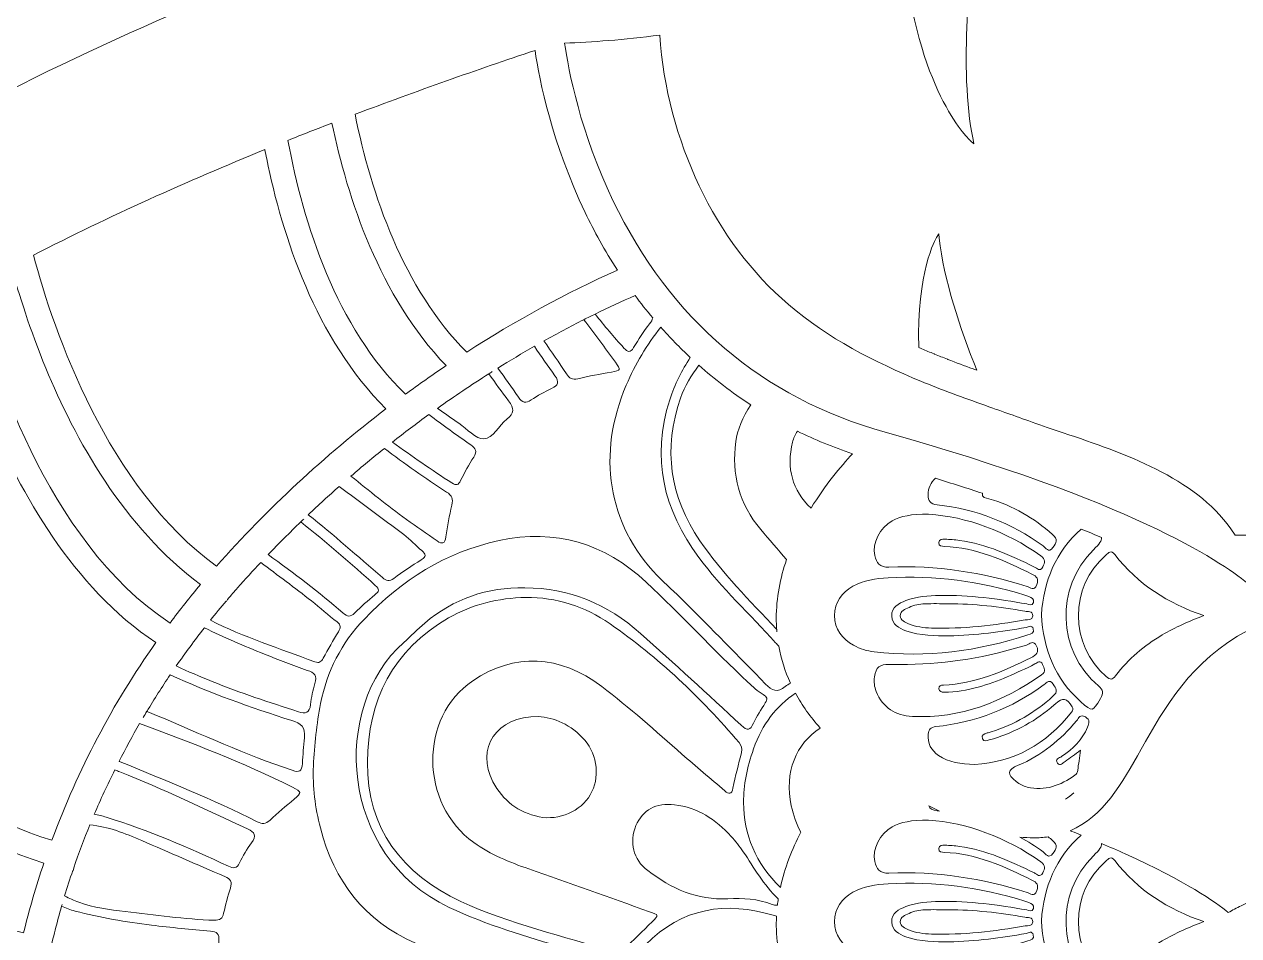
# Model space of a CAD drawing. Extents: x 705 to 2296, y -2914 to -85.
# Drawn here: x 1017.6 to 1496.9, y -747.4 to -387.6 of the extents above; entities that cross this region are included whole.
import ezdxf

# ---------------------------------------------------------------- set-up
doc = ezdxf.new("R2010")
doc.units = 0
doc.header["$MEASUREMENT"] = 0
doc.layers.add('Layer 1', color=7, linetype='Continuous')

# ---------------------------------------------------------------- blocks, each defined once
blk = doc.blocks.new('block 2')
at = {"layer": 'Layer 1', "lineweight": 0}
for points, knots in [([(2257.73, -639.78), (2234.93, -597.81), (2201.23, -557.75), (2160.32, -523.94), (2075.55, -453.89), (1964.94, -394.11), (1840.32, -350.94), (1840.32, -350.94), (1840.32, -350.93), (1840.32, -350.93), (1839.87, -348.96), (1839.3, -346.94), (1838.61, -344.88), (1837.07, -340.33), (1834.39, -333.76), (1828.95, -329.25), (1828.26, -328.68), (1827.55, -328.14), (1826.81, -327.67), (1826.81, -327.67), (1826.81, -327.67), (1826.79, -327.67), (1828.33, -308.78), (1824.73, -289.41), (1816.02, -270), (1811.57, -260.06), (1804.2, -253.12), (1797.06, -246.39), (1791.32, -240.98), (1785.89, -235.87), (1782.26, -229.5), (1781.17, -227.6), (1780.25, -225.55), (1779.27, -223.36), (1778.01, -220.55), (1776.7, -217.64), (1774.93, -214.81), (1767.88, -203.55), (1756.35, -197.47), (1745.08, -194.23), (1745.08, -194.23), (1743.71, -192.18), (1743.71, -192.18), (1701.28, -127.64), (1637.14, -102.84), (1590.8, -93.4), (1549.91, -85.06), (1516.05, -86.83), (1504.18, -87.86), (1504.14, -87.8), (1504.1, -87.77), (1504.08, -87.73), (1504.08, -87.73), (1503.9, -87.89), (1503.9, -87.89), (1502.32, -88.03), (1501.15, -88.15), (1500.45, -88.23), (1499.74, -88.15), (1498.58, -88.03), (1497.01, -87.89), (1497.01, -87.89), (1496.82, -87.73), (1496.82, -87.73), (1496.8, -87.77), (1496.76, -87.8), (1496.71, -87.86), (1484.84, -86.83), (1450.98, -85.06), (1410.1, -93.4), (1363.76, -102.84), (1299.62, -127.64), (1257.21, -192.15), (1257.21, -192.15), (1255.83, -194.23), (1255.83, -194.23), (1244.54, -197.47), (1233.02, -203.55), (1225.97, -214.81), (1224.2, -217.64), (1222.89, -220.55), (1221.62, -223.36), (1220.64, -225.55), (1219.73, -227.6), (1218.64, -229.5), (1215, -235.87), (1209.57, -240.98), (1203.83, -246.39), (1196.7, -253.12), (1189.33, -260.06), (1184.88, -270), (1176.17, -289.41), (1172.56, -308.78), (1174.1, -327.67), (1174.09, -327.67), (1174.09, -327.67), (1174.09, -327.67), (1173.36, -328.14), (1172.64, -328.67), (1171.94, -329.25), (1166.5, -333.76), (1163.83, -340.32), (1162.29, -344.88), (1161.6, -346.94), (1161.03, -348.96), (1160.57, -350.93), (1160.57, -350.93), (1160.57, -350.94), (1160.57, -350.94), (1035.95, -394.11), (925.34, -453.89), (840.57, -523.94), (799.66, -557.75), (765.97, -597.81), (743.17, -639.78), (717.38, -687.2), (705.23, -736.49), (707.06, -786.23), (708.79, -833.12), (721.42, -881.91), (744.63, -931.23), (776.61, -999.19), (827.22, -1064.83), (895.04, -1126.29), (939.72, -1166.8), (989.19, -1202.25), (1037.03, -1236.53), (1082.37, -1269.03), (1129.25, -1302.64), (1171.8, -1340.38), (1249.39, -1409.16), (1300.81, -1475.62), (1328.95, -1543.41), (1325.12, -1549.46), (1321.54, -1556.29), (1318.88, -1563.69), (1317.48, -1563.6), (1315.91, -1563.52), (1314.31, -1563.52), (1308.44, -1563.52), (1302.01, -1564.61), (1300.28, -1570.4), (1299.79, -1572.07), (1299.76, -1573.62), (1299.72, -1574.99), (1299.72, -1575.32), (1299.71, -1575.65), (1299.7, -1575.96), (1299.52, -1579.67), (1298.15, -1583.63), (1295.64, -1587.72), (1294.69, -1589.27), (1293.66, -1590.81), (1292.59, -1592.31), (1291.91, -1593.27), (1291.2, -1594.21), (1290.48, -1595.15), (1283.23, -1604.54), (1274, -1613.07), (1265.02, -1621.38), (1265.02, -1621.38), (1260.92, -1625.17), (1260.92, -1625.17), (1250.6, -1634.74), (1239.94, -1644.64), (1227.93, -1651.26), (1224.55, -1653.15), (1220.44, -1657.48), (1220.14, -1667.47), (1219.42, -1692.03), (1241.26, -1736.34), (1260.82, -1751.22), (1241.97, -1787.05), (1219.46, -1838.09), (1200.22, -1904.9), (1175.44, -1990.97), (1160.75, -2086.12), (1156.58, -2187.73), (1153.08, -2272.74), (1156.98, -2362.49), (1168.18, -2455.79), (1163.65, -2459.11), (1158.65, -2462.26), (1152.93, -2465.39), (1126.52, -2479.87), (1097.89, -2485.02), (1072.31, -2479.92), (1038.1, -2473.12), (1010.95, -2453.43), (991.61, -2421.39), (954.97, -2360.75), (954.3, -2266.43), (972.57, -2204.62), (992.17, -2138.34), (1031.4, -2072.06), (1096.04, -1996), (1100.49, -1990.76), (1104.99, -1985.54), (1109.5, -1980.33), (1133.88, -1952.07), (1159.09, -1922.85), (1176.92, -1889.25), (1201.05, -1843.72), (1206.63, -1795.65), (1192.18, -1757.38), (1192.18, -1757.38), (1181.68, -1729.58), (1181.68, -1729.58), (1181.68, -1729.58), (1184.11, -1759.19), (1184.11, -1759.19), (1187.04, -1794.94), (1172.43, -1827.44), (1159.67, -1848.41), (1139.55, -1881.48), (1111.42, -1909.63), (1084.2, -1936.84), (1072.99, -1948.07), (1061.38, -1959.69), (1050.51, -1971.48), (986.2, -2041.19), (939.51, -2104.75), (907.75, -2165.78), (865.01, -2247.87), (849.52, -2326.23), (861.72, -2398.68), (881.46, -2516.08), (980.8, -2608.54), (1070.48, -2648.09), (1102.71, -2662.3), (1132.76, -2669.48), (1158.32, -2669.48), (1176.87, -2669.48), (1193.05, -2665.7), (1205.97, -2658.08), (1205.97, -2658.09), (1205.97, -2658.09), (1205.97, -2658.09), (1212.84, -2680.03), (1220.66, -2700.47), (1229.34, -2719.23), (1249.6, -2763), (1275.41, -2799.36), (1306.05, -2827.33), (1339.78, -2858.12), (1383.84, -2881.32), (1437.02, -2896.27), (1479.37, -2908.16), (1526.54, -2914.39), (1574.07, -2914.39), (1577.53, -2914.39), (1581.01, -2914.35), (1584.47, -2914.28), (1715.72, -2911.78), (1847.6, -2857.02), (1946.29, -2764.08), (1983.95, -2728.62), (2013.13, -2688.17), (2030.68, -2647.08), (2050.96, -2599.62), (2056.14, -2551.69), (2046.08, -2504.65), (2026.22, -2411.76), (1963.7, -2334.68), (1870.04, -2287.56), (1788.08, -2246.34), (1690.33, -2231.81), (1599.94, -2247.09), (1606.11, -2235.77), (1612.34, -2224.53), (1618.54, -2213.38), (1637.36, -2179.5), (1656.8, -2144.46), (1673.59, -2108.59), (1710.68, -2029.32), (1732.71, -1958.15), (1740.94, -1891.02), (1746.05, -1849.4), (1747.6, -1797.58), (1735.16, -1750.76), (1754.43, -1736.28), (1775.99, -1693.13), (1775.99, -1668.36), (1775.99, -1667.96), (1775.99, -1667.55), (1775.98, -1667.16), (1775.68, -1657.19), (1771.58, -1652.89), (1768.19, -1651), (1756.19, -1644.4), (1745.52, -1634.53), (1735.2, -1624.98), (1735.2, -1624.98), (1731.1, -1621.2), (1731.1, -1621.2), (1719.8, -1610.79), (1708.12, -1600.03), (1700.47, -1587.65), (1697.96, -1583.57), (1696.6, -1579.62), (1696.43, -1575.92), (1696.41, -1575.61), (1696.4, -1575.29), (1696.4, -1574.97), (1696.37, -1573.59), (1696.32, -1572.04), (1695.83, -1570.37), (1694.11, -1564.66), (1687.76, -1563.55), (1681.94, -1563.52), (1679.29, -1556.2), (1675.74, -1549.42), (1671.94, -1543.41), (1700.08, -1475.62), (1751.51, -1409.16), (1829.1, -1340.38), (1871.64, -1302.64), (1918.53, -1269.03), (1963.87, -1236.53), (2011.71, -1202.25), (2061.18, -1166.8), (2105.86, -1126.29), (2173.67, -1064.83), (2224.28, -999.19), (2256.27, -931.23), (2279.48, -881.91), (2292.11, -833.13), (2293.84, -786.23), (2295.67, -736.49), (2283.52, -687.2), (2257.73, -639.78)], [0, 0, 0, 0, 1, 1, 1, 2, 2, 2, 3, 3, 3, 4, 4, 4, 5, 5, 5, 6, 6, 6, 7, 7, 7, 8, 8, 8, 9, 9, 9, 10, 10, 10, 11, 11, 11, 12, 12, 12, 13, 13, 13, 14, 14, 14, 15, 15, 15, 16, 16, 16, 17, 17, 17, 18, 18, 18, 19, 19, 19, 20, 20, 20, 21, 21, 21, 22, 22, 22, 23, 23, 23, 24, 24, 24, 25, 25, 25, 26, 26, 26, 27, 27, 27, 28, 28, 28, 29, 29, 29, 30, 30, 30, 31, 31, 31, 32, 32, 32, 33, 33, 33, 34, 34, 34, 35, 35, 35, 36, 36, 36, 37, 37, 37, 38, 38, 38, 39, 39, 39, 40, 40, 40, 41, 41, 41, 42, 42, 42, 43, 43, 43, 44, 44, 44, 45, 45, 45, 46, 46, 46, 47, 47, 47, 48, 48, 48, 49, 49, 49, 50, 50, 50, 51, 51, 51, 52, 52, 52, 53, 53, 53, 54, 54, 54, 55, 55, 55, 56, 56, 56, 57, 57, 57, 58, 58, 58, 59, 59, 59, 60, 60, 60, 61, 61, 61, 62, 62, 62, 63, 63, 63, 64, 64, 64, 65, 65, 65, 66, 66, 66, 67, 67, 67, 68, 68, 68, 69, 69, 69, 70, 70, 70, 71, 71, 71, 72, 72, 72, 73, 73, 73, 74, 74, 74, 75, 75, 75, 76, 76, 76, 77, 77, 77, 78, 78, 78, 79, 79, 79, 80, 80, 80, 81, 81, 81, 82, 82, 82, 83, 83, 83, 84, 84, 84, 85, 85, 85, 86, 86, 86, 87, 87, 87, 88, 88, 88, 89, 89, 89, 90, 90, 90, 91, 91, 91, 92, 92, 92, 93, 93, 93, 94, 94, 94, 95, 95, 95, 96, 96, 96, 97, 97, 97, 98, 98, 98, 99, 99, 99, 100, 100, 100, 101, 101, 101, 102, 102, 102, 103, 103, 103, 104, 104, 104, 105, 105, 105, 106, 106, 106, 107, 107, 107, 108, 108, 108, 109, 109, 109, 110, 110, 110, 110]), ([(1393.27, -347.9), (1391.13, -363.43), (1386.29, -405.36), (1392.03, -433.06), (1392.03, -433.06), (1392.4, -434.79), (1392.4, -434.79), (1392.4, -434.79), (1391.05, -433.62), (1391.05, -433.62), (1390.85, -433.44), (1371.18, -415.69), (1365.25, -364.02), (1374.68, -359.41), (1383.6, -354.33), (1391.94, -348.78), (1391.94, -348.78), (1391.94, -348.79), (1391.94, -348.79), (1392.38, -348.49), (1392.83, -348.2), (1393.27, -347.9)], [0, 0, 0, 0, 1, 1, 1, 2, 2, 2, 3, 3, 3, 4, 4, 4, 5, 5, 5, 6, 6, 6, 7, 7, 7, 7]), ([(1319.19, -498.27), (1334.94, -511.65), (1352.99, -520.93), (1371.67, -528.59), (1372.08, -528.76), (1372.5, -528.94), (1372.92, -529.09), (1381.29, -532.5), (1389.79, -535.59), (1398.25, -538.59), (1398.76, -538.77), (1399.27, -538.96), (1399.79, -539.14), (1401.62, -539.78), (1403.46, -540.44), (1405.3, -541.08), (1408.66, -542.26), (1412.02, -543.45), (1415.35, -544.64), (1419.31, -546.05), (1423.3, -547.41), (1427.54, -548.84), (1451.79, -557.06), (1479.29, -566.36), (1493.76, -586.74), (1493.76, -586.74), (1495.53, -589.26), (1495.53, -589.26), (1495.53, -589.26), (1505.36, -589.26), (1505.36, -589.26), (1505.36, -589.26), (1507.14, -586.74), (1507.14, -586.74), (1521.6, -566.36), (1549.1, -557.06), (1573.36, -548.84), (1577.59, -547.41), (1581.59, -546.05), (1585.55, -544.64), (1588.88, -543.45), (1592.23, -542.26), (1595.59, -541.08), (1625.58, -530.52), (1656.59, -519.61), (1681.7, -498.27), (1710.61, -473.73), (1729.76, -433.38), (1732.5, -391.9), (1746.65, -393.77), (1759.46, -394.69), (1770.09, -395.08), (1768.55, -405.79), (1763.87, -430.5), (1750.99, -457.2), (1728.28, -504.28), (1692.14, -535.05), (1643.56, -548.64), (1547.62, -575.47), (1511.84, -598.95), (1500.45, -608.35), (1489.05, -598.95), (1453.27, -575.47), (1357.34, -548.64), (1308.75, -535.05), (1272.62, -504.28), (1249.91, -457.2), (1237.03, -430.5), (1232.35, -405.79), (1230.81, -395.08), (1241.44, -394.69), (1254.24, -393.77), (1268.39, -391.9), (1271.14, -433.38), (1290.29, -473.73), (1319.19, -498.27)], [0, 0, 0, 0, 1, 1, 1, 2, 2, 2, 3, 3, 3, 4, 4, 4, 5, 5, 5, 6, 6, 6, 7, 7, 7, 8, 8, 8, 9, 9, 9, 10, 10, 10, 11, 11, 11, 12, 12, 12, 13, 13, 13, 14, 14, 14, 15, 15, 15, 16, 16, 16, 17, 17, 17, 18, 18, 18, 19, 19, 19, 20, 20, 20, 21, 21, 21, 22, 22, 22, 23, 23, 23, 24, 24, 24, 25, 25, 25, 25]), ([(1219.14, -397.92), (1220.92, -409.91), (1225.88, -434.71), (1238.97, -461.98), (1242.43, -469.21), (1246.63, -476.88), (1251.69, -484.69), (1231.43, -493.71), (1211.46, -504.59), (1192.17, -517.01), (1167.13, -491.84), (1154.5, -454.74), (1148.12, -423.17), (1172.42, -413.98), (1196.28, -405.61), (1219.14, -397.92)], [0, 0, 0, 0, 1, 1, 1, 2, 2, 2, 3, 3, 3, 4, 4, 4, 5, 5, 5, 5]), ([(1139, -426.64), (1145.1, -456.06), (1157.8, -495.04), (1184.06, -522.35), (1178.65, -526), (1173.29, -529.76), (1168.01, -533.65), (1140.71, -507.14), (1127.76, -466.59), (1121.63, -433.45), (1127.44, -431.13), (1133.23, -428.86), (1139, -426.64)], [0, 0, 0, 0, 1, 1, 1, 2, 2, 2, 3, 3, 3, 4, 4, 4, 4]), ([(1112.52, -437.12), (1112.75, -438.32), (1112.98, -439.53), (1113.23, -440.74), (1119.36, -470.93), (1132.46, -511.7), (1160.27, -539.44), (1136.08, -557.96), (1113.48, -578.87), (1093.41, -601.47), (1050.4, -570.46), (1029.33, -509.19), (1021.17, -478.79), (1051.2, -463.33), (1082.01, -449.54), (1112.52, -437.12)], [0, 0, 0, 0, 1, 1, 1, 2, 2, 2, 3, 3, 3, 4, 4, 4, 5, 5, 5, 5]), ([(1377.56, -471.82), (1377.56, -471.82), (1378.47, -470.3), (1378.47, -470.3), (1378.47, -470.3), (1378.67, -472.06), (1378.67, -472.06), (1380.42, -488.24), (1386.97, -507.81), (1393.51, -524.21), (1393.02, -524.03), (1392.52, -523.85), (1392.02, -523.66), (1388.69, -522.43), (1385.36, -521.18), (1382.05, -519.89), (1381.99, -519.87), (1381.94, -519.85), (1381.88, -519.82), (1380.2, -519.17), (1378.51, -518.5), (1376.84, -517.81), (1376.78, -517.78), (1376.71, -517.76), (1376.65, -517.73), (1375.04, -517.08), (1373.44, -516.4), (1371.85, -515.72), (1371.44, -515.55), (1371.05, -515.38), (1370.65, -515.2), (1369.58, -485.65), (1377.45, -472), (1377.56, -471.82)], [0, 0, 0, 0, 1, 1, 1, 2, 2, 2, 3, 3, 3, 4, 4, 4, 5, 5, 5, 6, 6, 6, 7, 7, 7, 8, 8, 8, 9, 9, 9, 10, 10, 10, 11, 11, 11, 11]), ([(1012.45, -483.34), (1015.4, -494.11), (1019.81, -508.19), (1026.1, -523.41), (1037.36, -550.77), (1056.8, -586.47), (1087.16, -608.71), (1082.97, -613.69), (1078.95, -618.78), (1075.08, -623.95), (1025.71, -591.42), (1003.92, -519.08), (997.2, -491.58), (1002.26, -488.78), (1007.34, -486.03), (1012.45, -483.34)], [0, 0, 0, 0, 1, 1, 1, 2, 2, 2, 3, 3, 3, 4, 4, 4, 5, 5, 5, 5]), ([(988.53, -496.45), (991.36, -507.71), (996.25, -524.62), (1003.94, -543.29), (1015.76, -571.95), (1036.54, -609.77), (1069.46, -631.69), (1052.47, -655.77), (1038.72, -681.88), (1028.46, -709.68), (981.67, -695.53), (942.68, -658.4), (917.55, -628.66), (899.72, -607.55), (886.33, -587.28), (878.49, -574.49), (911.37, -544.79), (948.91, -519.02), (988.53, -496.45)], [0, 0, 0, 0, 1, 1, 1, 2, 2, 2, 3, 3, 3, 4, 4, 4, 5, 5, 5, 6, 6, 6, 6]), ([(1265.61, -503.52), (1265.45, -504.24), (1265.05, -504.99), (1264.37, -505.84), (1262.02, -508.77), (1260, -512), (1258.05, -515.22), (1256.71, -517.42), (1255.82, -517.17), (1254.23, -515.42), (1250.26, -511.09), (1246.51, -506.6), (1242.87, -502.01), (1241.38, -502.74), (1239.89, -503.48), (1238.4, -504.23), (1239.88, -503.48), (1241.37, -502.74), (1242.86, -502), (1242.86, -502), (1242.87, -502.01), (1242.87, -502.01), (1248.1, -499.43), (1253.35, -496.99), (1258.62, -494.67), (1260.82, -497.63), (1263.15, -500.59), (1265.61, -503.52)], [0, 0, 0, 0, 1, 1, 1, 2, 2, 2, 3, 3, 3, 4, 4, 4, 5, 5, 5, 6, 6, 6, 7, 7, 7, 8, 8, 8, 9, 9, 9, 9]), ([(1250.87, -521.03), (1253.12, -524.18), (1253.14, -524.18), (1249.29, -524.92), (1244.89, -525.76), (1240.44, -526.46), (1236.1, -527.51), (1233.83, -528.05), (1232.72, -527.39), (1231.51, -525.54), (1228.64, -521.16), (1225.69, -516.86), (1222.67, -512.6), (1222.67, -512.6), (1222.67, -512.59), (1222.67, -512.59), (1227.88, -509.69), (1233.11, -506.9), (1238.39, -504.23), (1242.62, -509.78), (1246.79, -515.36), (1250.87, -521.03)], [0, 0, 0, 0, 1, 1, 1, 2, 2, 2, 3, 3, 3, 4, 4, 4, 5, 5, 5, 6, 6, 6, 7, 7, 7, 7]), ([(1272.34, -535.81), (1264.85, -559), (1269.92, -579.18), (1283.83, -598.09), (1292.81, -610.29), (1304.02, -620.51), (1314.09, -631.75), (1314.52, -632.22), (1314.95, -632.69), (1315.38, -633.15), (1316.28, -638.14), (1317.81, -642.97), (1319.96, -647.65), (1319.23, -648.07), (1318.54, -648.51), (1317.92, -649.03), (1314.83, -651.65), (1312.62, -650.6), (1310.15, -648.06), (1299.46, -637.05), (1288.69, -626.15), (1277.88, -615.27), (1274.47, -611.83), (1270.72, -608.74), (1267.39, -605.25), (1247.81, -584.75), (1243.46, -557.36), (1255.16, -530.05), (1258.74, -521.7), (1263.37, -514.14), (1268.74, -507.14), (1272.37, -511.22), (1276.25, -515.25), (1280.44, -519.17), (1277.09, -524.14), (1274.31, -529.69), (1272.34, -535.81)], [0, 0, 0, 0, 1, 1, 1, 2, 2, 2, 3, 3, 3, 4, 4, 4, 5, 5, 5, 6, 6, 6, 7, 7, 7, 8, 8, 8, 9, 9, 9, 10, 10, 10, 11, 11, 11, 12, 12, 12, 12]), ([(1227, -526.37), (1228.76, -528.84), (1228.34, -530.15), (1225.64, -531.39), (1222.86, -532.67), (1220.18, -534.21), (1217.64, -535.92), (1215.37, -537.44), (1214.15, -537.07), (1212.6, -534.81), (1209.95, -530.93), (1207.22, -527.12), (1204.45, -523.35), (1209.23, -520.38), (1214.04, -517.51), (1218.88, -514.74), (1221.58, -518.63), (1224.27, -522.52), (1227, -526.37)], [0, 0, 0, 0, 1, 1, 1, 2, 2, 2, 3, 3, 3, 4, 4, 4, 5, 5, 5, 6, 6, 6, 6]), ([(1308.22, -587.03), (1311.59, -591), (1315.01, -594.96), (1318.39, -598.91), (1317.17, -602.56), (1316.15, -606.33), (1315.45, -610.21), (1314.76, -614.09), (1314.36, -618.06), (1314.36, -622.12), (1314.36, -623.51), (1314.41, -624.92), (1314.51, -626.33), (1314.51, -626.33), (1314.52, -626.34), (1314.52, -626.34), (1314.54, -626.7), (1314.56, -627.06), (1314.59, -627.4), (1314.55, -627.04), (1314.53, -626.69), (1314.51, -626.33), (1303.76, -615.27), (1293.03, -604.21), (1284.24, -591.46), (1272.32, -574.16), (1269.6, -555.21), (1276.58, -535.18), (1278.24, -530.43), (1280.78, -526.17), (1283.8, -522.21), (1290, -527.72), (1296.82, -532.98), (1304.32, -537.85), (1301.12, -542.73), (1298.98, -547.9), (1298.37, -552.36), (1296.63, -565.2), (1299.71, -577.02), (1308.22, -587.03)], [0, 0, 0, 0, 1, 1, 1, 2, 2, 2, 3, 3, 3, 4, 4, 4, 5, 5, 5, 6, 6, 6, 7, 7, 7, 8, 8, 8, 9, 9, 9, 10, 10, 10, 11, 11, 11, 12, 12, 12, 13, 13, 13, 13]), ([(1200.91, -525.57), (1201.36, -525.29), (1201.82, -525.01), (1202.27, -524.73), (1201.82, -525.01), (1201.36, -525.3), (1200.92, -525.58), (1203.48, -529.18), (1206.04, -532.76), (1208.68, -536.29), (1210.86, -539.2), (1211.12, -541.13), (1208.07, -543.47), (1204.82, -545.96), (1202.59, -551.22), (1199, -551.3), (1195.72, -551.37), (1192.32, -547.38), (1189.03, -545.1), (1186.21, -543.17), (1183.41, -541.21), (1180.64, -539.23), (1187.3, -534.48), (1194.06, -529.94), (1200.92, -525.58), (1200.91, -525.58), (1200.91, -525.57), (1200.91, -525.57)], [0, 0, 0, 0, 1, 1, 1, 2, 2, 2, 3, 3, 3, 4, 4, 4, 5, 5, 5, 6, 6, 6, 7, 7, 7, 8, 8, 8, 9, 9, 9, 9]), ([(1193.78, -553.65), (1195.79, -555.05), (1196.43, -556.2), (1194.96, -558.47), (1193.03, -561.42), (1191.4, -564.57), (1189.77, -567.72), (1188.88, -569.43), (1188.12, -569.86), (1186.3, -568.67), (1178.35, -563.48), (1170.5, -558.13), (1162.84, -552.55), (1167.56, -548.84), (1172.37, -545.21), (1177.23, -541.69), (1182.69, -545.75), (1188.19, -549.76), (1193.78, -553.65)], [0, 0, 0, 0, 1, 1, 1, 2, 2, 2, 3, 3, 3, 4, 4, 4, 5, 5, 5, 6, 6, 6, 6]), ([(1328.07, -578.63), (1320.71, -571.61), (1318.23, -562.79), (1320.78, -552.58), (1321.19, -551), (1321.83, -549.54), (1322.68, -548.23), (1329.48, -551.55), (1336.73, -554.55), (1344.46, -557.15), (1339.8, -562.19), (1333.62, -569.57), (1328.07, -578.63)], [0, 0, 0, 0, 1, 1, 1, 2, 2, 2, 3, 3, 3, 4, 4, 4, 4]), ([(1184.22, -572.25), (1186.38, -573.62), (1186.93, -574.98), (1186.32, -577.44), (1185.32, -581.55), (1184.53, -585.75), (1183.99, -589.95), (1183.64, -592.74), (1182.38, -592.83), (1180.53, -591.57), (1176.43, -588.79), (1172.4, -585.92), (1168.36, -583.03), (1160.87, -577.64), (1153.7, -571.78), (1146.51, -565.97), (1150.84, -562.25), (1155.23, -558.6), (1159.68, -555.04), (1159.68, -555.04), (1159.69, -555.04), (1159.69, -555.04), (1167.67, -561.04), (1175.78, -566.87), (1184.22, -572.25)], [0, 0, 0, 0, 1, 1, 1, 2, 2, 2, 3, 3, 3, 4, 4, 4, 5, 5, 5, 6, 6, 6, 7, 7, 7, 8, 8, 8, 8]), ([(1167.34, -589.04), (1169.87, -590.95), (1172.04, -593.34), (1174.47, -595.39), (1176.18, -596.81), (1176.32, -597.73), (1174.26, -599.01), (1170.56, -601.31), (1166.93, -603.77), (1163.42, -606.36), (1161.61, -607.7), (1160.47, -607.37), (1158.89, -606), (1149.21, -597.65), (1139.63, -589.19), (1129.66, -581.21), (1133.66, -577.41), (1137.73, -573.67), (1141.87, -570.02), (1150.36, -576.35), (1158.87, -582.67), (1167.34, -589.04)], [0, 0, 0, 0, 1, 1, 1, 2, 2, 2, 3, 3, 3, 4, 4, 4, 5, 5, 5, 6, 6, 6, 7, 7, 7, 7]), ([(1398.31, -574.92), (1407.78, -577.67), (1416.04, -582.49), (1423.41, -589.03), (1425.58, -590.97), (1424.95, -592.3), (1423.57, -594.14), (1421.81, -596.47), (1420.77, -594.28), (1419.75, -593.53), (1407.17, -584.49), (1393.25, -578.93), (1377.85, -577.32), (1375.11, -577.03), (1374.29, -575.74), (1374.29, -573.39), (1374.28, -570.61), (1375.35, -568.49), (1377.15, -566.84), (1383.68, -568.83), (1389.87, -570.79), (1395.73, -572.74), (1395.27, -574.5), (1397.16, -574.58), (1398.31, -574.92)], [0, 0, 0, 0, 1, 1, 1, 2, 2, 2, 3, 3, 3, 4, 4, 4, 5, 5, 5, 6, 6, 6, 7, 7, 7, 8, 8, 8, 8]), ([(854.25, -598.01), (859.76, -592.23), (865.46, -586.6), (871.32, -581.1), (879.39, -594.15), (892.56, -613.84), (910.13, -634.66), (936.06, -665.39), (976.4, -703.75), (1025.29, -718.69), (1022.22, -727.78), (1019.56, -736.95), (1017.31, -746.19), (966.59, -734.33), (924.25, -694.41), (897.56, -662.81), (874.4, -635.41), (858.73, -609.41), (852.99, -599.35), (853.41, -598.91), (853.82, -598.46), (854.25, -598.01)], [0, 0, 0, 0, 1, 1, 1, 2, 2, 2, 3, 3, 3, 4, 4, 4, 5, 5, 5, 6, 6, 6, 7, 7, 7, 7]), ([(1126.67, -584.06), (1127.06, -583.68), (1127.45, -583.31), (1127.85, -582.94), (1127.45, -583.31), (1127.06, -583.69), (1126.68, -584.07), (1136.81, -592.02), (1146.51, -600.47), (1156.1, -609.09), (1157.84, -610.65), (1157.63, -611.49), (1155.93, -612.85), (1153.19, -615.07), (1150.52, -617.42), (1148.05, -619.95), (1146.29, -621.74), (1145.05, -621.45), (1143.33, -619.97), (1133.87, -611.81), (1123.94, -604.22), (1113.82, -596.94), (1118, -592.56), (1122.3, -588.27), (1126.68, -584.07), (1126.68, -584.07), (1126.67, -584.06), (1126.67, -584.06)], [0, 0, 0, 0, 1, 1, 1, 2, 2, 2, 3, 3, 3, 4, 4, 4, 5, 5, 5, 6, 6, 6, 7, 7, 7, 8, 8, 8, 9, 9, 9, 9]), ([(1374.46, -580.96), (1389.65, -582.07), (1404.94, -587.64), (1418.76, -597.43), (1420.71, -598.82), (1420.36, -600.09), (1419.54, -601.75), (1418.47, -603.95), (1417.23, -602.36), (1416.22, -601.85), (1406.8, -597.17), (1397.26, -592.85), (1386.72, -591.34), (1384.81, -591.05), (1382.87, -590.98), (1380.94, -590.87), (1379.9, -590.81), (1378.69, -590.8), (1378.56, -592.17), (1378.41, -593.67), (1379.67, -593.66), (1380.69, -593.7), (1393.23, -594.18), (1404.29, -599.25), (1415.27, -604.64), (1417.27, -605.62), (1417.98, -606.56), (1417.18, -608.8), (1416.2, -611.57), (1414.59, -609.91), (1413.36, -609.52), (1395.59, -603.91), (1377.43, -601.1), (1358.79, -601.91), (1355.17, -602.06), (1353.9, -600.27), (1353.23, -597.36), (1352.11, -592.46), (1355.19, -586.38), (1360.16, -583.6), (1363.34, -581.83), (1367.69, -580.91), (1374.46, -580.96)], [0, 0, 0, 0, 1, 1, 1, 2, 2, 2, 3, 3, 3, 4, 4, 4, 5, 5, 5, 6, 6, 6, 7, 7, 7, 8, 8, 8, 9, 9, 9, 10, 10, 10, 11, 11, 11, 12, 12, 12, 13, 13, 13, 14, 14, 14, 14]), ([(1263.04, -607.85), (1276.71, -620.67), (1289.5, -634.44), (1303.17, -647.3), (1305.07, -649.08), (1306.92, -650.92), (1309.2, -652.2), (1310.77, -653.07), (1311.08, -653.91), (1310.02, -655.51), (1308.34, -658.07), (1306.7, -660.7), (1305.41, -663.47), (1304.04, -666.38), (1303.04, -666.7), (1300.51, -664.33), (1287.43, -652.04), (1274.1, -640.06), (1260.76, -628.07), (1247.69, -616.34), (1232.64, -610.25), (1215.12, -610.02), (1200.24, -609.82), (1187.04, -614.33), (1175.67, -623.98), (1172.79, -626.42), (1170.14, -629.12), (1167.31, -631.63), (1138.48, -657.29), (1141.75, -715.79), (1185.29, -736.2), (1200.14, -743.16), (1215.69, -747.74), (1231.3, -752.36), (1236.95, -754.03), (1242.6, -755.74), (1248.28, -757.29), (1250.19, -757.82), (1250.58, -758.46), (1249.46, -760.16), (1248.23, -762.03), (1246.92, -763.94), (1246.18, -766.02), (1244.75, -770.02), (1242.07, -770.14), (1238.64, -769.18), (1225.12, -765.37), (1211.57, -761.74), (1198.08, -757.86), (1189.36, -755.34), (1180.34, -753.95), (1171.94, -750.3), (1151.71, -741.49), (1139.88, -725.8), (1134.42, -704.82), (1132.32, -696.78), (1131.35, -688.61), (1131.65, -680.29), (1132.08, -672.04), (1132.95, -663.83), (1134.54, -655.71), (1137.03, -643.01), (1142.74, -631.85), (1151.67, -622.51), (1166.43, -607.08), (1183.75, -595.98), (1204.93, -591.43), (1227.24, -586.65), (1246.65, -592.48), (1263.04, -607.85)], [0, 0, 0, 0, 1, 1, 1, 2, 2, 2, 3, 3, 3, 4, 4, 4, 5, 5, 5, 6, 6, 6, 7, 7, 7, 8, 8, 8, 9, 9, 9, 10, 10, 10, 11, 11, 11, 12, 12, 12, 13, 13, 13, 14, 14, 14, 15, 15, 15, 16, 16, 16, 17, 17, 17, 18, 18, 18, 19, 19, 19, 20, 20, 20, 21, 21, 21, 22, 22, 22, 23, 23, 23, 23]), ([(1439.56, -595.01), (1424.38, -610.15), (1425.2, -634.85), (1441.49, -648.79), (1443.44, -650.47), (1443.67, -651.56), (1442.33, -653.78), (1439.12, -659.09), (1439.22, -659.22), (1434.51, -655), (1424.34, -645.87), (1419.71, -634.22), (1419.01, -620.73), (1419.94, -607.31), (1424.65, -595.77), (1434.73, -586.87), (1437.51, -588), (1440.16, -589.09), (1442.7, -590.17), (1442.88, -591.63), (1442, -592.56), (1439.56, -595.01)], [0, 0, 0, 0, 1, 1, 1, 2, 2, 2, 3, 3, 3, 4, 4, 4, 5, 5, 5, 6, 6, 6, 7, 7, 7, 7]), ([(1466.67, -628.67), (1459.57, -632.91), (1453.3, -638.12), (1448.3, -644.75), (1446.97, -646.52), (1446.13, -646.36), (1444.59, -645.06), (1430.07, -632.8), (1429.98, -609.49), (1444.48, -597.19), (1445.57, -596.28), (1446.44, -594.94), (1447.98, -596.94), (1457.02, -608.7), (1469.03, -616.16), (1483.05, -621.04), (1477.35, -623.26), (1471.84, -625.58), (1466.67, -628.67)], [0, 0, 0, 0, 1, 1, 1, 2, 2, 2, 3, 3, 3, 4, 4, 4, 5, 5, 5, 6, 6, 6, 6]), ([(1130.91, -615.21), (1134.37, -617.86), (1137.57, -620.85), (1141.02, -623.53), (1142.63, -624.79), (1142.47, -625.85), (1141.55, -627.38), (1139.48, -630.82), (1137.5, -634.3), (1135.54, -637.81), (1134.77, -639.19), (1134.03, -639.97), (1132.21, -639.27), (1118.4, -634), (1104.24, -629.55), (1091.02, -622.85), (1093.04, -620.32), (1095.1, -617.8), (1097.2, -615.32), (1097.24, -615.34), (1097.29, -615.38), (1097.35, -615.4), (1097.35, -615.4), (1097.8, -614.61), (1097.8, -614.61), (1099.12, -613.07), (1100.43, -611.53), (1101.78, -610.02), (1104.75, -606.67), (1107.77, -603.35), (1110.86, -600.07), (1117.62, -605.01), (1124.27, -610.1), (1130.91, -615.21)], [0, 0, 0, 0, 1, 1, 1, 2, 2, 2, 3, 3, 3, 4, 4, 4, 5, 5, 5, 6, 6, 6, 7, 7, 7, 8, 8, 8, 9, 9, 9, 10, 10, 10, 11, 11, 11, 11]), ([(1358.47, -606.12), (1376.87, -605.09), (1394.86, -607.45), (1412.43, -612.94), (1412.98, -613.11), (1413.51, -613.31), (1414.03, -613.54), (1415.08, -613.97), (1416.35, -614.27), (1415.83, -615.88), (1415.32, -617.48), (1414.14, -616.59), (1413.27, -616.44), (1401.91, -614.43), (1390.52, -612.89), (1378.96, -613.09), (1374.39, -613.16), (1369.83, -613.49), (1365.5, -615.1), (1362.63, -616.18), (1359.81, -617.69), (1359.93, -621.22), (1360.03, -624.52), (1362.73, -626.01), (1365.51, -626.99), (1371.31, -629.05), (1377.37, -629), (1382.34, -629.05), (1393.34, -628.7), (1403.18, -627.46), (1412.95, -625.72), (1413.9, -625.55), (1415.26, -624.48), (1415.82, -626.26), (1416.38, -628.11), (1414.77, -628.31), (1413.66, -628.66), (1393.91, -635.03), (1373.72, -637.75), (1352.99, -635.34), (1350.17, -635), (1347.4, -634.17), (1344.88, -632.76), (1340.29, -630.19), (1337.33, -626.42), (1337.33, -621.02), (1337.32, -615.75), (1340.18, -612), (1344.63, -609.47), (1348.89, -607.04), (1353.67, -606.38), (1358.47, -606.12)], [0, 0, 0, 0, 1, 1, 1, 2, 2, 2, 3, 3, 3, 4, 4, 4, 5, 5, 5, 6, 6, 6, 7, 7, 7, 8, 8, 8, 9, 9, 9, 10, 10, 10, 11, 11, 11, 12, 12, 12, 13, 13, 13, 14, 14, 14, 15, 15, 15, 16, 16, 16, 17, 17, 17, 17]), ([(1300.65, -675), (1299.46, -679.68), (1298.26, -684.37), (1297.28, -689.1), (1296.75, -691.67), (1295.69, -691.61), (1294.04, -690.2), (1288.39, -685.37), (1282.72, -680.57), (1277.14, -675.66), (1266.77, -666.55), (1256.43, -657.4), (1245.45, -649), (1229.02, -636.43), (1210.86, -635.67), (1194.58, -646.75), (1173.34, -661.2), (1173.58, -695.27), (1195.01, -710.64), (1201.62, -715.38), (1209.05, -718.34), (1216.64, -721.02), (1232.54, -726.64), (1248.43, -732.26), (1264.34, -737.89), (1268.08, -739.22), (1268.09, -739.24), (1265.39, -741.9), (1261.68, -745.54), (1257.92, -749.12), (1254.24, -752.78), (1253.16, -753.87), (1252.2, -754.49), (1250.54, -753.95), (1230.24, -747.43), (1209.2, -742.83), (1189.82, -733.81), (1166.81, -723.11), (1152.77, -704.98), (1152.97, -678.96), (1153.16, -654.61), (1163.01, -634.49), (1185.03, -621.94), (1194.41, -616.58), (1204.71, -614.09), (1215.51, -613.84), (1227.71, -613.8), (1238.84, -617.37), (1248.77, -624.28), (1267.87, -637.56), (1284.59, -653.45), (1299.66, -671.12), (1300.68, -672.3), (1301.06, -673.44), (1300.65, -675)], [0, 0, 0, 0, 1, 1, 1, 2, 2, 2, 3, 3, 3, 4, 4, 4, 5, 5, 5, 6, 6, 6, 7, 7, 7, 8, 8, 8, 9, 9, 9, 10, 10, 10, 11, 11, 11, 12, 12, 12, 13, 13, 13, 14, 14, 14, 15, 15, 15, 16, 16, 16, 17, 17, 17, 18, 18, 18, 18]), ([(1415.57, -621.13), (1415.52, -622.94), (1413.72, -622.56), (1412.64, -622.75), (1400.38, -624.87), (1388.07, -626.34), (1375.59, -625.92), (1372.51, -625.82), (1369.45, -625.53), (1366.58, -624.22), (1365.14, -623.56), (1363.33, -622.93), (1363.29, -621.13), (1363.25, -619.12), (1365.2, -618.49), (1366.75, -617.8), (1368.74, -616.9), (1370.85, -616.4), (1373.04, -616.35), (1376.1, -616.28), (1379.18, -616.33), (1382.26, -616.33), (1392.41, -616.37), (1402.48, -617.51), (1412.47, -619.3), (1413.6, -619.5), (1415.62, -619.04), (1415.57, -621.13)], [0, 0, 0, 0, 1, 1, 1, 2, 2, 2, 3, 3, 3, 4, 4, 4, 5, 5, 5, 6, 6, 6, 7, 7, 7, 8, 8, 8, 9, 9, 9, 9]), ([(1112.35, -636.26), (1117.92, -638.52), (1123.54, -640.68), (1129.23, -642.63), (1132, -643.58), (1133.37, -644.64), (1132.26, -647.86), (1131.35, -650.51), (1130.9, -653.36), (1130.55, -656.17), (1130.15, -659.43), (1128.63, -659.9), (1125.75, -658.96), (1114.3, -655.25), (1102.85, -651.57), (1091.7, -647.04), (1086.92, -645.11), (1082.2, -643.08), (1077.55, -640.9), (1081.09, -635.79), (1084.8, -630.79), (1088.65, -625.85), (1096.37, -629.69), (1104.35, -632.99), (1112.35, -636.26)], [0, 0, 0, 0, 1, 1, 1, 2, 2, 2, 3, 3, 3, 4, 4, 4, 5, 5, 5, 6, 6, 6, 7, 7, 7, 8, 8, 8, 8]), ([(1542.54, -673.79), (1550.21, -687.43), (1557.49, -700.38), (1570.52, -705.93), (1570.3, -706.02), (1570.09, -706.1), (1569.87, -706.18), (1568.62, -706.67), (1567.38, -707.16), (1566.16, -707.65), (1576.25, -716.55), (1580.96, -728.09), (1581.89, -741.51), (1581.18, -754.99), (1576.56, -766.65), (1566.39, -775.78), (1561.68, -780), (1561.77, -779.87), (1558.56, -774.56), (1557.23, -772.34), (1557.45, -771.24), (1559.41, -769.57), (1575.7, -755.62), (1576.52, -730.93), (1561.33, -715.79), (1558.9, -713.34), (1558.01, -712.41), (1558.19, -710.94), (1554.9, -712.34), (1551.8, -713.7), (1548.88, -715.02), (1524.92, -725.86), (1513.12, -734.16), (1508.13, -738.24), (1506.51, -737.31), (1504.83, -736.43), (1503.08, -735.57), (1503.08, -735.57), (1500.45, -734.27), (1500.45, -734.27), (1500.45, -734.27), (1497.81, -735.57), (1497.81, -735.57), (1496.07, -736.43), (1494.39, -737.31), (1492.76, -738.24), (1487.78, -734.16), (1475.98, -725.86), (1452.02, -715.02), (1449.1, -713.7), (1446, -712.34), (1442.7, -710.94), (1442.88, -712.41), (1442, -713.34), (1439.56, -715.79), (1424.38, -730.93), (1425.2, -755.62), (1441.49, -769.57), (1443.44, -771.24), (1443.67, -772.34), (1442.33, -774.56), (1439.12, -779.87), (1439.22, -780), (1434.51, -775.78), (1424.34, -766.65), (1419.71, -754.99), (1419.01, -741.51), (1419.94, -728.09), (1424.65, -716.55), (1434.73, -707.65), (1433.52, -707.16), (1432.28, -706.67), (1431.02, -706.18), (1430.81, -706.1), (1430.59, -706.02), (1430.38, -705.93), (1443.41, -700.38), (1450.68, -687.43), (1458.36, -673.79), (1467.57, -657.4), (1477.96, -638.9), (1500.45, -626.85), (1522.94, -638.9), (1533.33, -657.4), (1542.54, -673.79)], [0, 0, 0, 0, 1, 1, 1, 2, 2, 2, 3, 3, 3, 4, 4, 4, 5, 5, 5, 6, 6, 6, 7, 7, 7, 8, 8, 8, 9, 9, 9, 10, 10, 10, 11, 11, 11, 12, 12, 12, 13, 13, 13, 14, 14, 14, 15, 15, 15, 16, 16, 16, 17, 17, 17, 18, 18, 18, 19, 19, 19, 20, 20, 20, 21, 21, 21, 22, 22, 22, 23, 23, 23, 24, 24, 24, 25, 25, 25, 26, 26, 26, 27, 27, 27, 28, 28, 28, 28]), ([(1378.53, -649.94), (1378.67, -651.13), (1379.65, -651.24), (1380.58, -651.24), (1385.17, -651.25), (1389.65, -650.43), (1394.05, -649.24), (1401.9, -647.14), (1409.21, -643.7), (1416.47, -640.12), (1417.46, -639.63), (1418.63, -638.31), (1419.5, -640.3), (1420.13, -641.72), (1421.04, -643.03), (1419.07, -644.39), (1403.72, -655.02), (1387.13, -661.84), (1368.09, -660.79), (1361.51, -660.42), (1356.31, -657.46), (1353.79, -650.92), (1353.08, -649.07), (1352.83, -647.17), (1353.14, -645.22), (1353.77, -641.34), (1355.09, -640.24), (1358.96, -640.29), (1361.36, -640.32), (1363.74, -640.3), (1366.14, -640.3), (1382.2, -640.16), (1397.83, -637.41), (1413.15, -632.65), (1414.36, -632.28), (1415.93, -630.48), (1417.09, -633.05), (1418.22, -635.59), (1417.06, -636.57), (1414.89, -637.64), (1403.92, -643.07), (1392.81, -647.96), (1380.3, -648.45), (1379.35, -648.5), (1378.37, -648.63), (1378.53, -649.94)], [0, 0, 0, 0, 1, 1, 1, 2, 2, 2, 3, 3, 3, 4, 4, 4, 5, 5, 5, 6, 6, 6, 7, 7, 7, 8, 8, 8, 9, 9, 9, 10, 10, 10, 11, 11, 11, 12, 12, 12, 13, 13, 13, 14, 14, 14, 15, 15, 15, 15]), ([(1123.1, -662.41), (1126.83, -663.58), (1128.57, -665.07), (1128.11, -669.21), (1127.73, -672.59), (1127.63, -676.02), (1127.32, -679.42), (1127.05, -682.38), (1126.34, -683.12), (1123.23, -682.08), (1104.96, -675.97), (1087.52, -667.85), (1069.79, -660.44), (1068.51, -659.9), (1067.24, -659.37), (1065.96, -658.82), (1065.47, -659.62), (1064.98, -660.42), (1064.52, -661.21), (1064.98, -660.42), (1065.46, -659.6), (1065.94, -658.8), (1065.95, -658.8), (1065.95, -658.82), (1065.96, -658.82), (1068.88, -653.95), (1071.94, -649.15), (1075.14, -644.43), (1090.71, -651.48), (1106.78, -657.31), (1123.1, -662.41)], [0, 0, 0, 0, 1, 1, 1, 2, 2, 2, 3, 3, 3, 4, 4, 4, 5, 5, 5, 6, 6, 6, 7, 7, 7, 8, 8, 8, 9, 9, 9, 10, 10, 10, 10]), ([(1395.73, -669.61), (1396.22, -670.96), (1397.45, -670.35), (1398.38, -670.1), (1407.4, -667.62), (1415.51, -663.39), (1422.71, -657.41), (1423.32, -656.9), (1423.91, -656.37), (1424.52, -655.85), (1427.42, -653.28), (1429.07, -653.59), (1431.15, -656.97), (1431.7, -657.85), (1431.44, -658.41), (1430.9, -659.09), (1420.96, -671.82), (1408.04, -678.92), (1392.7, -679.83), (1387.14, -679.43), (1382.48, -679.08), (1378.44, -676.27), (1375.48, -674.22), (1374.02, -671.46), (1374.35, -667.82), (1374.52, -666.01), (1375.31, -665.06), (1377.33, -664.84), (1393.09, -663.24), (1407.32, -657.59), (1420.11, -648.27), (1421.19, -647.47), (1422.22, -645.92), (1423.66, -648.07), (1424.83, -649.81), (1425.68, -651.01), (1423.58, -652.89), (1416.43, -659.32), (1408.38, -664.05), (1399.21, -666.89), (1398.67, -667.07), (1398.12, -667.19), (1397.57, -667.36), (1396.43, -667.69), (1395.18, -668.11), (1395.73, -669.61)], [0, 0, 0, 0, 1, 1, 1, 2, 2, 2, 3, 3, 3, 4, 4, 4, 5, 5, 5, 6, 6, 6, 7, 7, 7, 8, 8, 8, 9, 9, 9, 10, 10, 10, 11, 11, 11, 12, 12, 12, 13, 13, 13, 14, 14, 14, 15, 15, 15, 15]), ([(1331.71, -665.43), (1322.22, -671.45), (1317.48, -682.8), (1320.28, -696.07), (1321.08, -699.84), (1322.37, -703.31), (1324.03, -706.56), (1320.58, -713.23), (1317.68, -720.58), (1315.97, -728.37), (1306.25, -718.79), (1301.46, -707.46), (1301.46, -694.75), (1301.46, -688.07), (1302.79, -681.01), (1305.41, -673.62), (1308.87, -663.88), (1314.34, -656.73), (1321.96, -651.69), (1324.55, -656.44), (1327.82, -661.01), (1331.72, -665.43), (1331.71, -665.43), (1331.71, -665.43), (1331.71, -665.43)], [0, 0, 0, 0, 1, 1, 1, 2, 2, 2, 3, 3, 3, 4, 4, 4, 5, 5, 5, 6, 6, 6, 7, 7, 7, 8, 8, 8, 8]), ([(1240.96, -691.71), (1237.17, -698.25), (1228.58, -702.03), (1220.81, -700.43), (1212.57, -698.73), (1206.4, -694.04), (1202.52, -686.63), (1195.69, -673.54), (1203.77, -660.63), (1220.47, -660.89), (1226.56, -661.14), (1233.46, -664.01), (1238.74, -670.21), (1243.93, -676.3), (1244.77, -685.16), (1240.96, -691.71)], [0, 0, 0, 0, 1, 1, 1, 2, 2, 2, 3, 3, 3, 4, 4, 4, 5, 5, 5, 5]), ([(1425.39, -679.27), (1426.31, -680.51), (1427.48, -679.23), (1428.34, -678.65), (1430.28, -677.32), (1432.14, -675.85), (1434.46, -674.12), (1434.03, -677.12), (1433.65, -679.58), (1433.33, -682.05), (1433.22, -682.88), (1432.96, -683.6), (1432.25, -684.07), (1426.54, -687.98), (1420.45, -690.47), (1413.35, -688.69), (1411.8, -688.3), (1410.38, -687.57), (1409.11, -686.57), (1405.28, -683.55), (1405.47, -681.94), (1409.85, -680.1), (1419.08, -676.25), (1426.55, -670.09), (1432.93, -662.49), (1433.74, -661.54), (1434.22, -659.72), (1436.36, -661.04), (1438.32, -662.23), (1437.87, -663.49), (1437.24, -665.03), (1435.14, -670.06), (1431.44, -673.65), (1427, -676.61), (1426.06, -677.23), (1424.21, -677.68), (1425.39, -679.27)], [0, 0, 0, 0, 1, 1, 1, 2, 2, 2, 3, 3, 3, 4, 4, 4, 5, 5, 5, 6, 6, 6, 7, 7, 7, 8, 8, 8, 9, 9, 9, 10, 10, 10, 11, 11, 11, 12, 12, 12, 12]), ([(1123.36, -688.78), (1127.19, -690.71), (1127.17, -690.76), (1124.05, -693.46), (1120.84, -696.24), (1117.51, -698.9), (1114.45, -701.84), (1112.78, -703.41), (1111.48, -703.41), (1109.51, -702.41), (1091.95, -693.44), (1073.57, -686.33), (1055.41, -678.69), (1055.27, -678.63), (1055.12, -678.57), (1054.97, -678.51), (1057.54, -673.5), (1060.25, -668.55), (1063.1, -663.66), (1083.54, -671.14), (1103.87, -678.96), (1123.36, -688.78)], [0, 0, 0, 0, 1, 1, 1, 2, 2, 2, 3, 3, 3, 4, 4, 4, 5, 5, 5, 6, 6, 6, 7, 7, 7, 7]), ([(1055.31, -682.69), (1072.46, -689.35), (1088.92, -697.63), (1105.68, -705.18), (1108.53, -706.47), (1109.32, -707.95), (1107.24, -710.73), (1105.4, -713.17), (1103.9, -715.89), (1102.54, -718.63), (1101.42, -720.89), (1100.23, -720.91), (1098.1, -719.91), (1082.39, -712.59), (1066.47, -705.73), (1049.89, -700.59), (1048.3, -700.09), (1046.74, -699.72), (1045.19, -699.43), (1047.69, -693.52), (1050.4, -687.7), (1053.27, -681.95), (1053.95, -682.18), (1054.63, -682.43), (1055.31, -682.69)], [0, 0, 0, 0, 1, 1, 1, 2, 2, 2, 3, 3, 3, 4, 4, 4, 5, 5, 5, 6, 6, 6, 7, 7, 7, 8, 8, 8, 8]), ([(1315.15, -732.84), (1315.03, -733.66), (1314.91, -734.48), (1314.82, -735.31), (1314.03, -735.38), (1313.35, -735.26), (1312.72, -735.02), (1307.07, -732.87), (1301.21, -732.43), (1295.3, -732.76), (1283.16, -733.46), (1272.95, -728.76), (1263.63, -721.64), (1257.89, -717.27), (1256.23, -710.44), (1258.98, -703.9), (1261.56, -697.78), (1266.95, -694.8), (1274.21, -695.7), (1283.34, -696.8), (1290.55, -701.47), (1296.56, -708.16), (1298.29, -710.08), (1299.88, -712.16), (1301.35, -714.3), (1305.66, -720.57), (1309.34, -727.32), (1315.15, -732.84)], [0, 0, 0, 0, 1, 1, 1, 2, 2, 2, 3, 3, 3, 4, 4, 4, 5, 5, 5, 6, 6, 6, 7, 7, 7, 8, 8, 8, 9, 9, 9, 9]), ([(1431.87, -691.02), (1430.8, -691.96), (1429.67, -692.78), (1428.5, -693.49), (1429.67, -692.77), (1430.8, -691.94), (1431.87, -691.02)], [0, 0, 0, 0, 1, 1, 1, 2, 2, 2, 2]), ([(1378.84, -698.21), (1378.51, -698.16), (1378.18, -698.13), (1377.85, -698.09), (1376, -697.9), (1375.03, -697.25), (1374.59, -696.12), (1376.03, -696.85), (1377.45, -697.54), (1378.84, -698.21)], [0, 0, 0, 0, 1, 1, 1, 2, 2, 2, 3, 3, 3, 3]), ([(1063.92, -709.8), (1074.85, -714.53), (1085.74, -719.34), (1096.69, -724), (1099.01, -724.99), (1099.7, -726.17), (1098.91, -728.59), (1097.85, -731.83), (1096.96, -735.15), (1096.25, -738.49), (1095.8, -740.66), (1094.76, -741.34), (1092.6, -741.27), (1080.8, -740.88), (1069.12, -739.21), (1057.41, -737.86), (1051.2, -737.16), (1045, -736.27), (1039.08, -734.14), (1037.15, -733.44), (1035.27, -732.63), (1033.5, -731.68), (1034.51, -728.34), (1035.56, -725.01), (1036.68, -721.7), (1036.73, -721.72), (1036.78, -721.73), (1036.83, -721.74), (1036.83, -721.74), (1037.09, -720.55), (1037.09, -720.55), (1039.04, -714.86), (1041.18, -709.21), (1043.46, -703.63), (1050.65, -704.3), (1057.32, -706.93), (1063.92, -709.8)], [0, 0, 0, 0, 1, 1, 1, 2, 2, 2, 3, 3, 3, 4, 4, 4, 5, 5, 5, 6, 6, 6, 7, 7, 7, 8, 8, 8, 9, 9, 9, 10, 10, 10, 11, 11, 11, 12, 12, 12, 12]), ([(1360.16, -704.38), (1363.34, -702.6), (1367.69, -701.68), (1374.46, -701.73), (1389.65, -702.84), (1404.94, -708.41), (1418.76, -718.21), (1420.71, -719.59), (1420.36, -720.87), (1419.54, -722.53), (1418.47, -724.72), (1417.23, -723.14), (1416.22, -722.62), (1406.8, -717.95), (1397.26, -713.63), (1386.72, -712.11), (1384.81, -711.83), (1382.87, -711.75), (1380.94, -711.65), (1379.9, -711.59), (1378.69, -711.58), (1378.56, -712.95), (1378.41, -714.45), (1379.67, -714.44), (1380.69, -714.47), (1393.23, -714.95), (1404.29, -720.02), (1415.27, -725.42), (1417.27, -726.39), (1417.98, -727.34), (1417.18, -729.58), (1416.2, -732.35), (1414.59, -730.69), (1413.36, -730.29), (1395.59, -724.69), (1377.43, -721.87), (1358.79, -722.68), (1355.17, -722.84), (1353.9, -721.05), (1353.23, -718.14), (1352.11, -713.23), (1355.19, -707.16), (1360.16, -704.38)], [0, 0, 0, 0, 1, 1, 1, 2, 2, 2, 3, 3, 3, 4, 4, 4, 5, 5, 5, 6, 6, 6, 7, 7, 7, 8, 8, 8, 9, 9, 9, 10, 10, 10, 11, 11, 11, 12, 12, 12, 13, 13, 13, 14, 14, 14, 14]), ([(1423.57, -714.92), (1421.81, -717.24), (1420.77, -715.06), (1419.75, -714.31), (1416.74, -712.15), (1413.65, -710.18), (1410.48, -708.43), (1412.33, -708.64), (1414.12, -708.74), (1415.85, -708.74), (1417.86, -708.74), (1419.8, -708.6), (1421.67, -708.32), (1422.25, -708.81), (1422.84, -709.3), (1423.41, -709.81), (1425.58, -711.74), (1424.95, -713.08), (1423.57, -714.92)], [0, 0, 0, 0, 1, 1, 1, 2, 2, 2, 3, 3, 3, 4, 4, 4, 5, 5, 5, 6, 6, 6, 6]), ([(1444.48, -717.97), (1445.57, -717.05), (1446.44, -715.72), (1447.98, -717.72), (1457.02, -729.47), (1469.03, -736.94), (1483.05, -741.82), (1477.35, -744.04), (1471.84, -746.35), (1466.67, -749.44), (1459.57, -753.69), (1453.3, -758.89), (1448.3, -765.53), (1446.97, -767.29), (1446.13, -767.14), (1444.59, -765.84), (1430.07, -753.57), (1429.98, -730.27), (1444.48, -717.97)], [0, 0, 0, 0, 1, 1, 1, 2, 2, 2, 3, 3, 3, 4, 4, 4, 5, 5, 5, 6, 6, 6, 6]), ([(1358.47, -726.89), (1376.87, -725.87), (1394.86, -728.23), (1412.43, -733.72), (1412.98, -733.89), (1413.51, -734.09), (1414.03, -734.32), (1415.08, -734.75), (1416.35, -735.04), (1415.83, -736.65), (1415.32, -738.25), (1414.14, -737.37), (1413.27, -737.21), (1401.91, -735.21), (1390.52, -733.67), (1378.96, -733.86), (1374.39, -733.93), (1369.83, -734.27), (1365.5, -735.88), (1362.63, -736.95), (1359.81, -738.47), (1359.93, -742), (1360.03, -745.29), (1362.73, -746.78), (1365.51, -747.76), (1371.31, -749.83), (1377.37, -749.78), (1382.34, -749.83), (1393.34, -749.48), (1403.18, -748.24), (1412.95, -746.5), (1413.9, -746.33), (1415.26, -745.26), (1415.82, -747.03), (1416.38, -748.88), (1414.77, -749.09), (1413.66, -749.43), (1393.91, -755.8), (1373.72, -758.52), (1352.99, -756.11), (1350.17, -755.78), (1347.4, -754.94), (1344.88, -753.54), (1340.29, -750.97), (1337.33, -747.2), (1337.33, -741.8), (1337.32, -736.52), (1340.18, -732.78), (1344.63, -730.25), (1348.89, -727.81), (1353.67, -727.16), (1358.47, -726.89)], [0, 0, 0, 0, 1, 1, 1, 2, 2, 2, 3, 3, 3, 4, 4, 4, 5, 5, 5, 6, 6, 6, 7, 7, 7, 8, 8, 8, 9, 9, 9, 10, 10, 10, 11, 11, 11, 12, 12, 12, 13, 13, 13, 14, 14, 14, 15, 15, 15, 16, 16, 16, 17, 17, 17, 17]), ([(1032.28, -735.76), (1032.35, -735.51), (1032.42, -735.26), (1032.51, -735.01), (1032.44, -735.26), (1032.36, -735.51), (1032.29, -735.76), (1033.95, -736.51), (1035.7, -737.13), (1037.58, -737.62), (1047.52, -740.25), (1057.63, -741.95), (1067.82, -743.2), (1075.54, -744.15), (1083.3, -744.91), (1091.05, -745.6), (1093.53, -745.82), (1094.56, -746.65), (1094.38, -749.29), (1094.14, -752.81), (1094.27, -756.36), (1094.34, -759.91), (1094.38, -761.72), (1093.72, -762.45), (1091.86, -762.34), (1089.63, -762.21), (1087.39, -762.31), (1085.15, -762.31), (1067.56, -760.19), (1049.81, -759.56), (1032.47, -755.9), (1030.74, -755.54), (1029.11, -755.06), (1027.5, -754.55), (1027.45, -754.75), (1027.4, -754.96), (1027.35, -755.17), (1027.39, -754.97), (1027.44, -754.75), (1027.48, -754.55), (1027.48, -754.55), (1027.5, -754.55), (1027.5, -754.55), (1028.9, -748.24), (1030.5, -741.98), (1032.29, -735.76), (1032.29, -735.76), (1032.28, -735.76), (1032.28, -735.76)], [0, 0, 0, 0, 1, 1, 1, 2, 2, 2, 3, 3, 3, 4, 4, 4, 5, 5, 5, 6, 6, 6, 7, 7, 7, 8, 8, 8, 9, 9, 9, 10, 10, 10, 11, 11, 11, 12, 12, 12, 13, 13, 13, 14, 14, 14, 15, 15, 15, 16, 16, 16, 16]), ([(1262.76, -751.03), (1277.21, -736.2), (1294.44, -733.66), (1313.61, -739.4), (1313.88, -739.49), (1314.17, -739.59), (1314.46, -739.67), (1314.4, -740.79), (1314.37, -741.93), (1314.37, -743.06), (1314.37, -745.1), (1314.47, -747.18), (1314.68, -749.25), (1315.02, -752.51), (1315.63, -755.71), (1316.47, -758.85), (1313.68, -758.11), (1310.84, -757.5), (1307.94, -757.04), (1300.53, -755.9), (1293.13, -755.61), (1285.84, -757.77), (1261.94, -764.85), (1256, -790.58), (1274.23, -808.22), (1280.57, -814.35), (1288.35, -817.81), (1296.81, -820.11), (1305.95, -822.59), (1315.26, -823.96), (1324.61, -825.18), (1324.79, -825.21), (1324.97, -825.22), (1325.15, -825.24), (1322.83, -829.48), (1320.73, -834), (1319, -838.76), (1319, -838.76), (1317.07, -838.76), (1317.07, -838.76), (1307.5, -839.27), (1297.95, -839.06), (1288.58, -836.9), (1278.47, -834.58), (1268.85, -831.08), (1261.41, -823.4), (1253.2, -814.93), (1249.54, -804.31), (1247.64, -792.96), (1247.08, -789.59), (1246.73, -786.18), (1246.46, -782.77), (1246.02, -777.21), (1247.2, -772.02), (1250.22, -767.23), (1253.88, -761.42), (1257.95, -755.96), (1262.76, -751.03)], [0, 0, 0, 0, 1, 1, 1, 2, 2, 2, 3, 3, 3, 4, 4, 4, 5, 5, 5, 6, 6, 6, 7, 7, 7, 8, 8, 8, 9, 9, 9, 10, 10, 10, 11, 11, 11, 12, 12, 12, 13, 13, 13, 14, 14, 14, 15, 15, 15, 16, 16, 16, 17, 17, 17, 18, 18, 18, 19, 19, 19, 19]), ([(1415.57, -741.9), (1415.52, -743.72), (1413.72, -743.34), (1412.64, -743.53), (1400.38, -745.65), (1388.07, -747.12), (1375.59, -746.7), (1372.51, -746.59), (1369.45, -746.31), (1366.58, -744.99), (1365.14, -744.34), (1363.33, -743.71), (1363.29, -741.9), (1363.25, -739.9), (1365.2, -739.27), (1366.75, -738.57), (1368.74, -737.68), (1370.85, -737.18), (1373.04, -737.13), (1376.1, -737.06), (1379.18, -737.11), (1382.26, -737.11), (1392.41, -737.14), (1402.48, -738.29), (1412.47, -740.08), (1413.6, -740.28), (1415.62, -739.82), (1415.57, -741.9)], [0, 0, 0, 0, 1, 1, 1, 2, 2, 2, 3, 3, 3, 4, 4, 4, 5, 5, 5, 6, 6, 6, 7, 7, 7, 8, 8, 8, 9, 9, 9, 9])]:
    blk.add_open_spline(points, degree=3, knots=knots, dxfattribs=at)

msp = doc.modelspace()

# ---------------------------------------------------------------- block references
at = {"layer": 'Layer 1'}
msp.add_blockref('block 2', (0, 0), dxfattribs=at)

doc.saveas('drawing.dxf')
